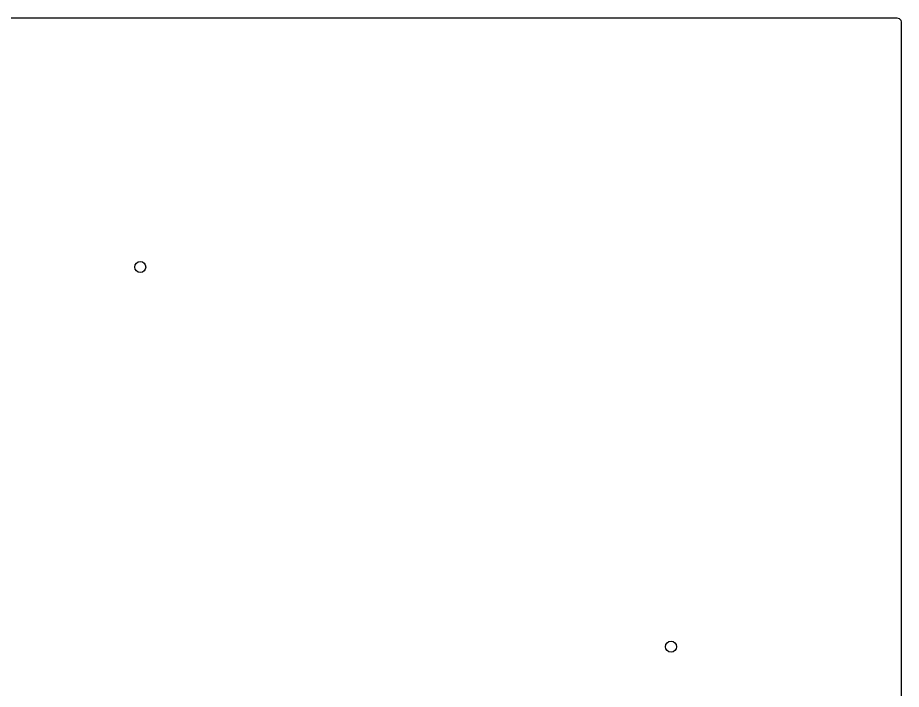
# Model space of a CAD drawing. Header units: inches. Extents: x 2.68 to 6.18, y -3.58 to -1.67.
# Drawn here: x 5.229 to 6.181, y -2.396 to -1.673 of the extents above; entities that cross this region are included whole.
import ezdxf

# ---------------------------------------------------------------- set-up
doc = ezdxf.new("R2010")
doc.units = ezdxf.units.IN
doc.header["$MEASUREMENT"] = 0
doc.layers.add('In1.Cu', color=91, linetype='CONTINUOUS', true_color=0x7fc87f)

msp = doc.modelspace()

# ---------------------------------------------------------------- linework, layer by layer
at = {"layer": 'In1.Cu', "linetype": 'CONTINUOUS'}
for p, q in [((2.68207, -1.67325), (6.1762, -1.67325)), ((6.1762, -1.67325), (6.17884, -1.67402)), ((6.17884, -1.67402), (6.18064, -1.6761)), ((6.18064, -1.6761), (6.18108, -1.67813)), ((6.18108, -1.67813), (6.18108, -3.57778))]:
    msp.add_line(p, q, dxfattribs=at)
at = {"layer": 'In1.Cu'}
for centre in [(5.3615, -1.94165), (5.93307, -2.35039)]:
    msp.add_circle(centre, 0.00591, dxfattribs=at)

doc.saveas('drawing.dxf')
